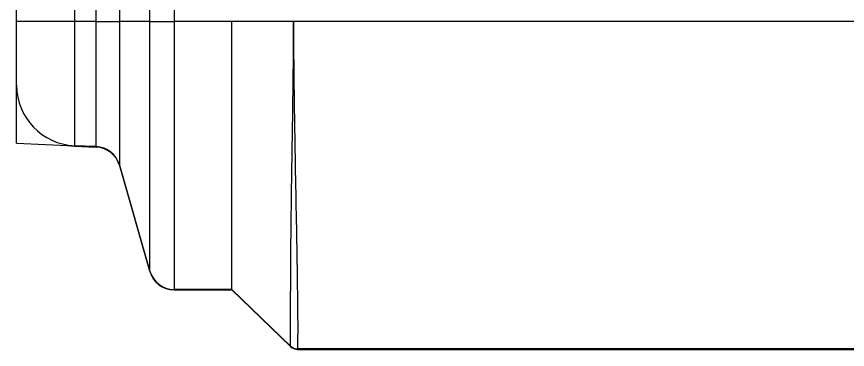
# Model space of a CAD drawing. Extents: x 322 to 1472, y 144 to 807.
# Drawn here: x 793.95 to 810.45, y 483.73 to 490.34 of the extents above; entities that cross this region are included whole.
import ezdxf

# ---------------------------------------------------------------- set-up
doc = ezdxf.new("R2010")
doc.units = 0
doc.header["$LTSCALE"] = 2
doc.layers.get('0').update_dxf_attribs({"linetype": 'CONTINUOUS'})

msp = doc.modelspace()

# ---------------------------------------------------------------- linework, layer by layer
at = {"color": 7, "linetype": 'CONTINUOUS'}
for p, q in [((795.533, 490.243), (795.533, 586.243)), ((795.992, 586.243), (795.992, 490.243)), ((796.597, 490.243), (796.597, 586.243)), ((797.078, 586.243), (797.078, 490.243)), ((793.951, 487.828), (793.951, 503.375)), ((795.098, 503.34), (795.098, 490.243)), ((793.951, 490.243), (793.951, 502.226)), ((795.098, 490.243), (793.951, 490.243)), ((793.951, 488.977), (793.951, 490.243)), ((795.533, 490.243), (795.098, 490.243)), ((795.098, 490.243), (795.098, 487.778)), ((795.533, 487.759), (795.533, 490.243)), ((795.533, 490.243), (795.992, 490.243)), ((795.992, 490.243), (795.992, 487.397)), ((796.597, 490.243), (795.992, 490.243)), ((796.597, 490.243), (797.078, 490.243)), ((796.597, 485.287), (796.597, 490.243)), ((798.227, 490.243), (797.078, 490.243)), ((797.078, 490.243), (797.078, 484.925)), ((799.451, 490.243), (798.227, 490.243)), ((815.451, 490.243), (799.451, 490.243)), ((793.951, 487.828), (795.098, 487.778)), ((794.948, 487.784), (795.098, 487.768)), ((795.533, 487.759), (795.098, 487.778)), ((795.098, 487.768), (795.533, 487.749)), ((796.597, 485.287), (795.992, 487.397)), ((795.992, 487.388), (796.597, 485.278)), ((798.227, 484.925), (797.078, 484.925)), ((797.078, 484.915), (798.227, 484.915)), ((799.393, 483.799), (798.227, 484.925)), ((798.227, 484.915), (799.393, 483.79)), ((815.37, 483.743), (799.532, 483.743)), ((799.532, 483.734), (802.951, 483.734)), ((802.951, 483.734), (802.951, 483.743)), ((802.951, 483.734), (811.951, 483.734))]:
    msp.add_line(p, q, dxfattribs=at)
for centre, radius, start, end in [((795.151, 488.977), 1.2, 180, 267.5), ((795.511, 487.259), 0.5, 16, 87.5), ((795.511, 487.25), 0.5, 16, 87.5), ((797.078, 485.425), 0.5, 196, 270), ((797.078, 485.415), 0.5, 196, 270), ((799.532, 483.934), 0.2, 226, 270)]:
    msp.add_arc(centre, radius, start, end, dxfattribs=at)
for points, knots in [([(798.227, 487.584), (798.227, 487.986), (798.227, 488.418), (798.227, 489.315), (798.227, 489.779), (798.227, 490.243)], [0, 0, 0, 0, 0.5, 0.5, 1, 1, 1, 1]), ([(799.393, 483.799), (799.393, 483.8), (799.393, 483.802), (799.392, 483.817), (799.392, 483.843), (799.392, 483.88), (799.392, 483.924), (799.392, 483.995), (799.393, 484.124), (799.393, 484.408), (799.393, 484.931), (799.398, 485.716), (799.409, 486.762), (799.425, 487.735), (799.438, 488.567), (799.445, 489.14), (799.45, 489.689), (799.45, 490.063), (799.451, 490.243)], [0, 0, 0, 0, 0.029521, 0.059045, 0.08855, 0.118028, 0.147482, 0.166495, 0.220883, 0.293913, 0.392859, 0.511315, 0.617755, 0.762417, 0.827135, 0.882491, 0.943374, 1, 1, 1, 1]), ([(799.451, 490.243), (799.451, 490.126), (799.451, 489.884), (799.453, 489.51), (799.457, 489.08), (799.464, 488.569), (799.476, 487.798), (799.494, 486.818), (799.512, 485.907), (799.522, 485.257), (799.528, 484.782), (799.531, 484.429), (799.534, 484.2), (799.532, 483.996), (799.532, 483.888), (799.532, 483.827), (799.532, 483.808), (799.532, 483.786), (799.532, 483.764), (799.532, 483.747), (799.532, 483.744), (799.532, 483.743)], [0, 0, 0, 0, 0.036658, 0.075633, 0.116723, 0.171177, 0.235976, 0.360111, 0.486157, 0.548832, 0.613708, 0.6963, 0.741848, 0.775589, 0.870758, 0.87946, 0.892869, 0.911225, 0.934868, 0.96426, 1, 1, 1, 1]), ([(798.227, 484.925), (798.227, 484.925), (798.227, 484.986), (798.227, 485.226), (798.227, 485.405), (798.227, 485.87), (798.227, 486.154), (798.227, 486.811), (798.227, 487.182), (798.227, 487.584)], [0, 0, 0, 0, 0.25, 0.25, 0.5, 0.5, 0.75, 0.75, 1, 1, 1, 1])]:
    msp.add_open_spline(points, degree=3, knots=knots, dxfattribs=at)
msp.add_open_spline([(799.393, 483.799), (799.429, 483.765), (799.482, 483.743), (799.532, 483.743)], degree=3, dxfattribs=at)

doc.saveas('drawing.dxf')
